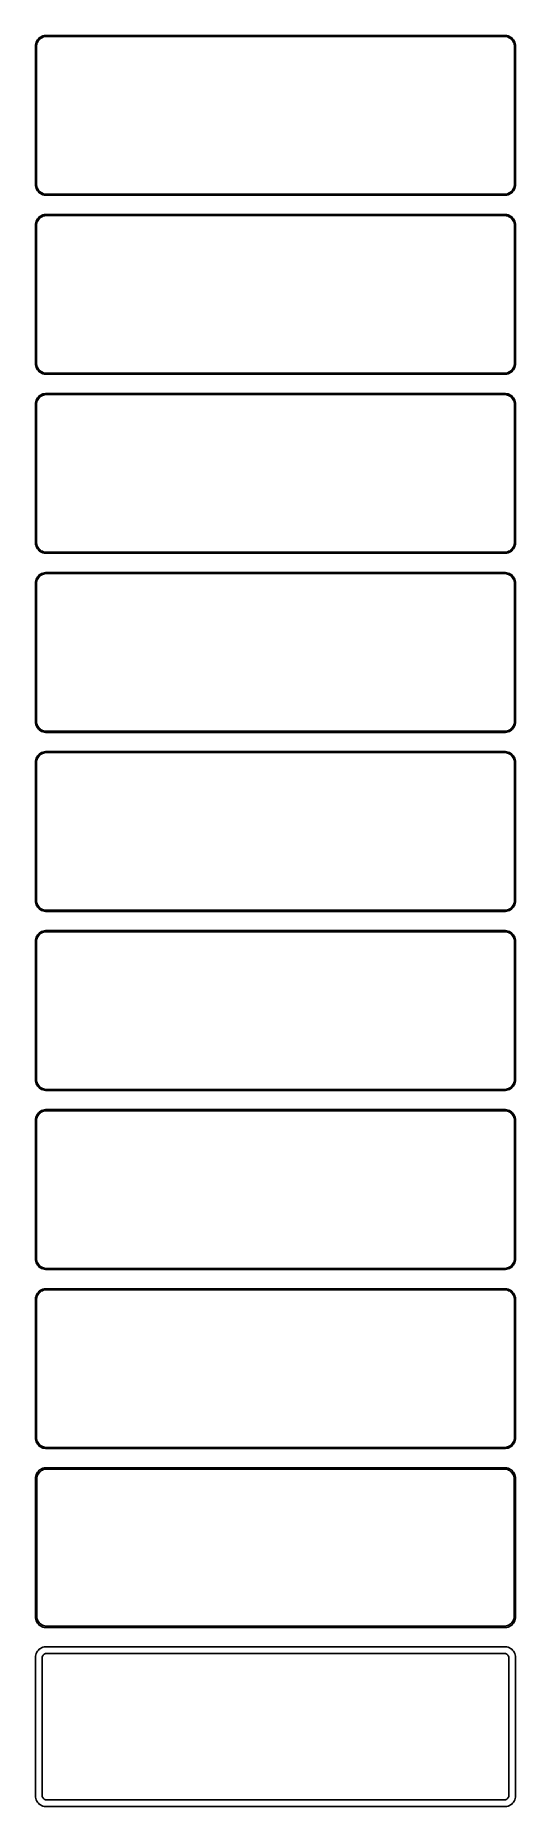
# Model space of a CAD drawing. Header units: metres. Extents: x -112 to 112, y 803 to 1633.
import ezdxf

# ---------------------------------------------------------------- set-up
doc = ezdxf.new("R2010")
doc.units = ezdxf.units.M

msp = doc.modelspace()

# ---------------------------------------------------------------- linework, layer by layer
for p, q in [((-112.461, 1629.13), (-112.5, 1628.5)), ((-112.343, 1629.74), (-112.461, 1629.13)), ((-112.149, 1630.34), (-112.343, 1629.74)), ((-111.882, 1630.91), (-112.149, 1630.34)), ((-112, 1628.25), (-111.963, 1628.85)), ((-111.963, 1628.85), (-111.851, 1629.43)), ((-111.545, 1631.44), (-111.882, 1630.91)), ((-111.851, 1629.43), (-111.666, 1630)), ((-111.666, 1630), (-111.412, 1630.54)), ((-111.145, 1631.92), (-111.545, 1631.44)), ((-111.412, 1630.54), (-111.093, 1631.04)), ((-110.687, 1632.35), (-111.145, 1631.92)), ((-111.093, 1631.04), (-110.713, 1631.5)), ((-110.713, 1631.5), (-110.278, 1631.91)), ((-110.179, 1632.72), (-110.687, 1632.35)), ((-110.278, 1631.91), (-109.795, 1632.26)), ((-109.629, 1633.02), (-110.179, 1632.72)), ((-109.795, 1632.26), (-109.272, 1632.55)), ((-109.045, 1633.26), (-109.629, 1633.02)), ((-109.272, 1632.55), (-108.718, 1632.77)), ((-108.437, 1633.41), (-109.045, 1633.26)), ((-108.718, 1632.77), (-108.14, 1632.92)), ((-107.814, 1633.49), (-108.437, 1633.41)), ((-108.14, 1632.92), (-107.548, 1632.99)), ((107.814, 1633.49), (-107.814, 1633.49)), ((-107.548, 1632.99), (107.548, 1632.99)), ((107.548, 1632.99), (108.14, 1632.92)), ((108.437, 1633.41), (107.814, 1633.49)), ((108.14, 1632.92), (108.718, 1632.77)), ((109.045, 1633.26), (108.437, 1633.41)), ((108.718, 1632.77), (109.272, 1632.55)), ((109.629, 1633.02), (109.045, 1633.26)), ((109.272, 1632.55), (109.795, 1632.26)), ((110.179, 1632.72), (109.629, 1633.02)), ((109.795, 1632.26), (110.278, 1631.91)), ((110.687, 1632.35), (110.179, 1632.72)), ((110.278, 1631.91), (110.713, 1631.5)), ((111.145, 1631.92), (110.687, 1632.35)), ((110.713, 1631.5), (111.093, 1631.04)), ((111.093, 1631.04), (111.412, 1630.54)), ((111.545, 1631.44), (111.145, 1631.92)), ((111.412, 1630.54), (111.666, 1630)), ((111.882, 1630.91), (111.545, 1631.44)), ((111.666, 1630), (111.851, 1629.43)), ((111.851, 1629.43), (111.963, 1628.85)), ((112.149, 1630.34), (111.882, 1630.91)), ((111.963, 1628.85), (112, 1628.25)), ((112.343, 1629.74), (112.149, 1630.34)), ((112.461, 1629.13), (112.343, 1629.74)), ((112.5, 1628.5), (112.461, 1629.13)), ((-112.5, 1628.5), (-112.5, 1563.5)), ((-112, 1563.75), (-112, 1628.25)), ((112, 1628.25), (112, 1563.75)), ((112.5, 1563.5), (112.5, 1628.5)), ((-112.5, 1563.5), (-112.461, 1562.87)), ((-112.461, 1562.87), (-112.343, 1562.26)), ((-112.343, 1562.26), (-112.149, 1561.66)), ((-111.963, 1563.15), (-112, 1563.75)), ((-111.851, 1562.57), (-111.963, 1563.15)), ((-111.666, 1562), (-111.851, 1562.57)), ((111.851, 1562.57), (111.666, 1562)), ((111.963, 1563.15), (111.851, 1562.57)), ((112, 1563.75), (111.963, 1563.15)), ((112.149, 1561.66), (112.343, 1562.26)), ((112.343, 1562.26), (112.461, 1562.87)), ((112.461, 1562.87), (112.5, 1563.5)), ((-112.149, 1561.66), (-111.882, 1561.09)), ((-111.882, 1561.09), (-111.545, 1560.56)), ((-111.412, 1561.46), (-111.666, 1562)), ((-111.545, 1560.56), (-111.145, 1560.08)), ((-111.093, 1560.96), (-111.412, 1561.46)), ((-111.145, 1560.08), (-110.687, 1559.65)), ((-110.713, 1560.5), (-111.093, 1560.96)), ((-110.278, 1560.09), (-110.713, 1560.5)), ((-110.687, 1559.65), (-110.179, 1559.28)), ((-109.795, 1559.74), (-110.278, 1560.09)), ((-110.179, 1559.28), (-109.629, 1558.98)), ((-109.272, 1559.45), (-109.795, 1559.74)), ((-109.629, 1558.98), (-109.045, 1558.74)), ((-108.718, 1559.23), (-109.272, 1559.45)), ((-109.045, 1558.74), (-108.437, 1558.59)), ((-108.14, 1559.08), (-108.718, 1559.23)), ((-108.437, 1558.59), (-107.814, 1558.51)), ((-107.548, 1559.01), (-108.14, 1559.08)), ((-107.814, 1558.51), (107.814, 1558.51)), ((107.548, 1559.01), (-107.548, 1559.01)), ((108.14, 1559.08), (107.548, 1559.01)), ((107.814, 1558.51), (108.437, 1558.59)), ((108.718, 1559.23), (108.14, 1559.08)), ((108.437, 1558.59), (109.045, 1558.74)), ((109.272, 1559.45), (108.718, 1559.23)), ((109.045, 1558.74), (109.629, 1558.98)), ((109.795, 1559.74), (109.272, 1559.45)), ((109.629, 1558.98), (110.179, 1559.28)), ((110.278, 1560.09), (109.795, 1559.74)), ((110.179, 1559.28), (110.687, 1559.65)), ((110.713, 1560.5), (110.278, 1560.09)), ((110.687, 1559.65), (111.145, 1560.08)), ((111.093, 1560.96), (110.713, 1560.5)), ((111.412, 1561.46), (111.093, 1560.96)), ((111.145, 1560.08), (111.545, 1560.56)), ((111.666, 1562), (111.412, 1561.46)), ((111.545, 1560.56), (111.882, 1561.09)), ((111.882, 1561.09), (112.149, 1561.66)), ((-112.343, 1545.74), (-112.461, 1545.13)), ((-112.149, 1546.34), (-112.343, 1545.74)), ((-111.882, 1546.91), (-112.149, 1546.34)), ((-111.545, 1547.44), (-111.882, 1546.91)), ((-111.851, 1545.43), (-111.666, 1546)), ((-111.666, 1546), (-111.412, 1546.54)), ((-111.145, 1547.92), (-111.545, 1547.44)), ((-111.412, 1546.54), (-111.093, 1547.04)), ((-110.687, 1548.35), (-111.145, 1547.92)), ((-111.093, 1547.04), (-110.713, 1547.5)), ((-110.713, 1547.5), (-110.278, 1547.91)), ((-110.179, 1548.72), (-110.687, 1548.35)), ((-110.278, 1547.91), (-109.795, 1548.26)), ((-109.629, 1549.02), (-110.179, 1548.72)), ((-109.795, 1548.26), (-109.272, 1548.55)), ((-109.045, 1549.26), (-109.629, 1549.02)), ((-109.272, 1548.55), (-108.718, 1548.77)), ((-108.437, 1549.41), (-109.045, 1549.26)), ((-108.718, 1548.77), (-108.14, 1548.92)), ((-107.814, 1549.49), (-108.437, 1549.41)), ((-108.14, 1548.92), (-107.548, 1548.99)), ((107.814, 1549.49), (-107.814, 1549.49)), ((-107.548, 1548.99), (107.548, 1548.99)), ((107.548, 1548.99), (108.14, 1548.92)), ((108.437, 1549.41), (107.814, 1549.49)), ((108.14, 1548.92), (108.718, 1548.77)), ((109.045, 1549.26), (108.437, 1549.41)), ((108.718, 1548.77), (109.272, 1548.55)), ((109.629, 1549.02), (109.045, 1549.26)), ((109.272, 1548.55), (109.795, 1548.26)), ((110.179, 1548.72), (109.629, 1549.02)), ((109.795, 1548.26), (110.278, 1547.91)), ((110.687, 1548.35), (110.179, 1548.72)), ((110.278, 1547.91), (110.713, 1547.5)), ((111.145, 1547.92), (110.687, 1548.35)), ((110.713, 1547.5), (111.093, 1547.04)), ((111.093, 1547.04), (111.412, 1546.54)), ((111.545, 1547.44), (111.145, 1547.92)), ((111.412, 1546.54), (111.666, 1546)), ((111.882, 1546.91), (111.545, 1547.44)), ((111.666, 1546), (111.851, 1545.43)), ((112.149, 1546.34), (111.882, 1546.91)), ((112.343, 1545.74), (112.149, 1546.34)), ((112.461, 1545.13), (112.343, 1545.74)), ((-112.461, 1545.13), (-112.5, 1544.5)), ((-112.5, 1544.5), (-112.5, 1479.5)), ((-112, 1544.25), (-111.963, 1544.85)), ((-112, 1479.75), (-112, 1544.25)), ((-111.963, 1544.85), (-111.851, 1545.43)), ((111.851, 1545.43), (111.963, 1544.85)), ((111.963, 1544.85), (112, 1544.25)), ((112, 1544.25), (112, 1479.75)), ((112.5, 1544.5), (112.461, 1545.13)), ((112.5, 1479.5), (112.5, 1544.5)), ((-112.5, 1479.5), (-112.461, 1478.87)), ((-111.963, 1479.15), (-112, 1479.75)), ((-111.851, 1478.57), (-111.963, 1479.15)), ((111.963, 1479.15), (111.851, 1478.57)), ((112, 1479.75), (111.963, 1479.15)), ((112.461, 1478.87), (112.5, 1479.5)), ((-112.461, 1478.87), (-112.343, 1478.26)), ((-112.343, 1478.26), (-112.149, 1477.66)), ((-112.149, 1477.66), (-111.882, 1477.09)), ((-111.882, 1477.09), (-111.545, 1476.56)), ((-111.666, 1478), (-111.851, 1478.57)), ((-111.412, 1477.46), (-111.666, 1478)), ((-111.545, 1476.56), (-111.145, 1476.08)), ((-111.093, 1476.96), (-111.412, 1477.46)), ((-111.145, 1476.08), (-110.687, 1475.65)), ((-110.713, 1476.5), (-111.093, 1476.96)), ((-110.278, 1476.09), (-110.713, 1476.5)), ((-110.687, 1475.65), (-110.179, 1475.28)), ((-109.795, 1475.74), (-110.278, 1476.09)), ((-110.179, 1475.28), (-109.629, 1474.98)), ((-109.272, 1475.45), (-109.795, 1475.74)), ((-109.629, 1474.98), (-109.045, 1474.74)), ((-108.718, 1475.23), (-109.272, 1475.45)), ((-109.045, 1474.74), (-108.437, 1474.59)), ((-108.14, 1475.08), (-108.718, 1475.23)), ((-108.437, 1474.59), (-107.814, 1474.51)), ((-107.548, 1475.01), (-108.14, 1475.08)), ((-107.814, 1474.51), (107.814, 1474.51)), ((107.548, 1475.01), (-107.548, 1475.01)), ((108.14, 1475.08), (107.548, 1475.01)), ((107.814, 1474.51), (108.437, 1474.59)), ((108.718, 1475.23), (108.14, 1475.08)), ((108.437, 1474.59), (109.045, 1474.74)), ((109.272, 1475.45), (108.718, 1475.23)), ((109.045, 1474.74), (109.629, 1474.98)), ((109.795, 1475.74), (109.272, 1475.45)), ((109.629, 1474.98), (110.179, 1475.28)), ((110.278, 1476.09), (109.795, 1475.74)), ((110.179, 1475.28), (110.687, 1475.65)), ((110.713, 1476.5), (110.278, 1476.09)), ((110.687, 1475.65), (111.145, 1476.08)), ((111.093, 1476.96), (110.713, 1476.5)), ((111.412, 1477.46), (111.093, 1476.96)), ((111.145, 1476.08), (111.545, 1476.56)), ((111.666, 1478), (111.412, 1477.46)), ((111.545, 1476.56), (111.882, 1477.09)), ((111.851, 1478.57), (111.666, 1478)), ((111.882, 1477.09), (112.149, 1477.66)), ((112.149, 1477.66), (112.343, 1478.26)), ((112.343, 1478.26), (112.461, 1478.87)), ((-111.882, 1462.91), (-112.149, 1462.34)), ((-111.545, 1463.44), (-111.882, 1462.91)), ((-111.666, 1462), (-111.412, 1462.54)), ((-111.145, 1463.92), (-111.545, 1463.44)), ((-111.412, 1462.54), (-111.093, 1463.04)), ((-110.687, 1464.35), (-111.145, 1463.92)), ((-111.093, 1463.04), (-110.713, 1463.5)), ((-110.713, 1463.5), (-110.278, 1463.91)), ((-110.179, 1464.72), (-110.687, 1464.35)), ((-110.278, 1463.91), (-109.795, 1464.26)), ((-109.629, 1465.02), (-110.179, 1464.72)), ((-109.795, 1464.26), (-109.272, 1464.55)), ((-109.045, 1465.26), (-109.629, 1465.02)), ((-109.272, 1464.55), (-108.718, 1464.77)), ((-108.437, 1465.41), (-109.045, 1465.26)), ((-108.718, 1464.77), (-108.14, 1464.92)), ((-107.814, 1465.49), (-108.437, 1465.41)), ((-108.14, 1464.92), (-107.548, 1464.99)), ((107.814, 1465.49), (-107.814, 1465.49)), ((-107.548, 1464.99), (107.548, 1464.99)), ((107.548, 1464.99), (108.14, 1464.92)), ((108.437, 1465.41), (107.814, 1465.49)), ((108.14, 1464.92), (108.718, 1464.77)), ((109.045, 1465.26), (108.437, 1465.41)), ((108.718, 1464.77), (109.272, 1464.55)), ((109.629, 1465.02), (109.045, 1465.26)), ((109.272, 1464.55), (109.795, 1464.26)), ((110.179, 1464.72), (109.629, 1465.02)), ((109.795, 1464.26), (110.278, 1463.91)), ((110.687, 1464.35), (110.179, 1464.72)), ((110.278, 1463.91), (110.713, 1463.5)), ((111.145, 1463.92), (110.687, 1464.35)), ((110.713, 1463.5), (111.093, 1463.04)), ((111.093, 1463.04), (111.412, 1462.54)), ((111.545, 1463.44), (111.145, 1463.92)), ((111.412, 1462.54), (111.666, 1462)), ((111.882, 1462.91), (111.545, 1463.44)), ((112.149, 1462.34), (111.882, 1462.91)), ((-112.461, 1461.13), (-112.5, 1460.5)), ((-112.5, 1460.5), (-112.5, 1395.5)), ((-112.343, 1461.74), (-112.461, 1461.13)), ((-112.149, 1462.34), (-112.343, 1461.74)), ((-112, 1460.25), (-111.963, 1460.85)), ((-112, 1395.75), (-112, 1460.25)), ((-111.963, 1460.85), (-111.851, 1461.43)), ((-111.851, 1461.43), (-111.666, 1462)), ((111.666, 1462), (111.851, 1461.43)), ((111.851, 1461.43), (111.963, 1460.85)), ((111.963, 1460.85), (112, 1460.25)), ((112, 1460.25), (112, 1395.75)), ((112.343, 1461.74), (112.149, 1462.34)), ((112.461, 1461.13), (112.343, 1461.74)), ((112.5, 1460.5), (112.461, 1461.13)), ((112.5, 1395.5), (112.5, 1460.5)), ((-112.5, 1395.5), (-112.461, 1394.87)), ((-112.461, 1394.87), (-112.343, 1394.26)), ((-112.343, 1394.26), (-112.149, 1393.66)), ((-112.149, 1393.66), (-111.882, 1393.09)), ((-111.963, 1395.15), (-112, 1395.75)), ((-111.851, 1394.57), (-111.963, 1395.15)), ((-111.882, 1393.09), (-111.545, 1392.56)), ((-111.666, 1394), (-111.851, 1394.57)), ((-111.412, 1393.46), (-111.666, 1394)), ((-111.545, 1392.56), (-111.145, 1392.08)), ((-111.093, 1392.96), (-111.412, 1393.46)), ((-111.145, 1392.08), (-110.687, 1391.65)), ((-110.713, 1392.5), (-111.093, 1392.96)), ((-110.278, 1392.09), (-110.713, 1392.5)), ((-110.687, 1391.65), (-110.179, 1391.28)), ((-109.795, 1391.74), (-110.278, 1392.09)), ((-110.179, 1391.28), (-109.629, 1390.98)), ((-109.272, 1391.45), (-109.795, 1391.74)), ((-109.629, 1390.98), (-109.045, 1390.74)), ((-108.718, 1391.23), (-109.272, 1391.45)), ((-109.045, 1390.74), (-108.437, 1390.59)), ((-108.14, 1391.08), (-108.718, 1391.23)), ((-108.437, 1390.59), (-107.814, 1390.51)), ((-107.548, 1391.01), (-108.14, 1391.08)), ((-107.814, 1390.51), (107.814, 1390.51)), ((107.548, 1391.01), (-107.548, 1391.01)), ((108.14, 1391.08), (107.548, 1391.01)), ((107.814, 1390.51), (108.437, 1390.59)), ((108.718, 1391.23), (108.14, 1391.08)), ((108.437, 1390.59), (109.045, 1390.74)), ((109.272, 1391.45), (108.718, 1391.23)), ((109.045, 1390.74), (109.629, 1390.98)), ((109.795, 1391.74), (109.272, 1391.45)), ((109.629, 1390.98), (110.179, 1391.28)), ((110.278, 1392.09), (109.795, 1391.74)), ((110.179, 1391.28), (110.687, 1391.65)), ((110.713, 1392.5), (110.278, 1392.09)), ((110.687, 1391.65), (111.145, 1392.08)), ((111.093, 1392.96), (110.713, 1392.5)), ((111.412, 1393.46), (111.093, 1392.96)), ((111.145, 1392.08), (111.545, 1392.56)), ((111.666, 1394), (111.412, 1393.46)), ((111.545, 1392.56), (111.882, 1393.09)), ((111.851, 1394.57), (111.666, 1394)), ((111.963, 1395.15), (111.851, 1394.57)), ((111.882, 1393.09), (112.149, 1393.66)), ((112, 1395.75), (111.963, 1395.15)), ((112.149, 1393.66), (112.343, 1394.26)), ((112.343, 1394.26), (112.461, 1394.87)), ((112.461, 1394.87), (112.5, 1395.5)), ((-111.545, 1379.44), (-111.882, 1378.91)), ((-111.145, 1379.92), (-111.545, 1379.44)), ((-110.687, 1380.35), (-111.145, 1379.92)), ((-111.093, 1379.04), (-110.713, 1379.5)), ((-110.713, 1379.5), (-110.278, 1379.91)), ((-110.179, 1380.72), (-110.687, 1380.35)), ((-110.278, 1379.91), (-109.795, 1380.26)), ((-109.629, 1381.02), (-110.179, 1380.72)), ((-109.795, 1380.26), (-109.272, 1380.55)), ((-109.045, 1381.26), (-109.629, 1381.02)), ((-109.272, 1380.55), (-108.718, 1380.77)), ((-108.437, 1381.41), (-109.045, 1381.26)), ((-108.718, 1380.77), (-108.14, 1380.92)), ((-107.814, 1381.49), (-108.437, 1381.41)), ((-108.14, 1380.92), (-107.548, 1380.99)), ((107.814, 1381.49), (-107.814, 1381.49)), ((-107.548, 1380.99), (107.548, 1380.99)), ((107.548, 1380.99), (108.14, 1380.92)), ((108.437, 1381.41), (107.814, 1381.49)), ((108.14, 1380.92), (108.718, 1380.77)), ((109.045, 1381.26), (108.437, 1381.41)), ((108.718, 1380.77), (109.272, 1380.55)), ((109.629, 1381.02), (109.045, 1381.26)), ((109.272, 1380.55), (109.795, 1380.26)), ((110.179, 1380.72), (109.629, 1381.02)), ((109.795, 1380.26), (110.278, 1379.91)), ((110.687, 1380.35), (110.179, 1380.72)), ((110.278, 1379.91), (110.713, 1379.5)), ((111.145, 1379.92), (110.687, 1380.35)), ((110.713, 1379.5), (111.093, 1379.04)), ((111.545, 1379.44), (111.145, 1379.92)), ((111.882, 1378.91), (111.545, 1379.44)), ((-112.461, 1377.13), (-112.5, 1376.5)), ((-112.5, 1376.5), (-112.5, 1311.5)), ((-112.343, 1377.74), (-112.461, 1377.13)), ((-112.149, 1378.34), (-112.343, 1377.74)), ((-111.882, 1378.91), (-112.149, 1378.34)), ((-112, 1376.25), (-111.963, 1376.85)), ((-112, 1311.75), (-112, 1376.25)), ((-111.963, 1376.85), (-111.851, 1377.43)), ((-111.851, 1377.43), (-111.666, 1378)), ((-111.666, 1378), (-111.412, 1378.54)), ((-111.412, 1378.54), (-111.093, 1379.04)), ((111.093, 1379.04), (111.412, 1378.54)), ((111.412, 1378.54), (111.666, 1378)), ((111.666, 1378), (111.851, 1377.43)), ((111.851, 1377.43), (111.963, 1376.85)), ((112.149, 1378.34), (111.882, 1378.91)), ((111.963, 1376.85), (112, 1376.25)), ((112, 1376.25), (112, 1311.75)), ((112.343, 1377.74), (112.149, 1378.34)), ((112.461, 1377.13), (112.343, 1377.74)), ((112.5, 1376.5), (112.461, 1377.13)), ((112.5, 1311.5), (112.5, 1376.5)), ((-112.5, 1311.5), (-112.461, 1310.87)), ((-112.461, 1310.87), (-112.343, 1310.26)), ((-112.343, 1310.26), (-112.149, 1309.66)), ((-112.149, 1309.66), (-111.882, 1309.09)), ((-111.963, 1311.15), (-112, 1311.75)), ((-111.851, 1310.57), (-111.963, 1311.15)), ((-111.882, 1309.09), (-111.545, 1308.56)), ((-111.666, 1310), (-111.851, 1310.57)), ((-111.412, 1309.46), (-111.666, 1310)), ((-111.545, 1308.56), (-111.145, 1308.08)), ((-111.093, 1308.96), (-111.412, 1309.46)), ((-111.145, 1308.08), (-110.687, 1307.65)), ((-110.713, 1308.5), (-111.093, 1308.96)), ((-110.278, 1308.09), (-110.713, 1308.5)), ((-110.687, 1307.65), (-110.179, 1307.28)), ((-109.795, 1307.74), (-110.278, 1308.09)), ((-110.179, 1307.28), (-109.629, 1306.98)), ((-109.272, 1307.45), (-109.795, 1307.74)), ((-109.629, 1306.98), (-109.045, 1306.74)), ((-108.718, 1307.23), (-109.272, 1307.45)), ((-109.045, 1306.74), (-108.437, 1306.59)), ((-108.14, 1307.08), (-108.718, 1307.23)), ((-108.437, 1306.59), (-107.814, 1306.51)), ((-107.548, 1307.01), (-108.14, 1307.08)), ((-107.814, 1306.51), (107.814, 1306.51)), ((107.548, 1307.01), (-107.548, 1307.01)), ((108.14, 1307.08), (107.548, 1307.01)), ((107.814, 1306.51), (108.437, 1306.59)), ((108.718, 1307.23), (108.14, 1307.08)), ((108.437, 1306.59), (109.045, 1306.74)), ((109.272, 1307.45), (108.718, 1307.23)), ((109.045, 1306.74), (109.629, 1306.98)), ((109.795, 1307.74), (109.272, 1307.45)), ((109.629, 1306.98), (110.179, 1307.28)), ((110.278, 1308.09), (109.795, 1307.74)), ((110.179, 1307.28), (110.687, 1307.65)), ((110.713, 1308.5), (110.278, 1308.09)), ((110.687, 1307.65), (111.145, 1308.08)), ((111.093, 1308.96), (110.713, 1308.5)), ((111.412, 1309.46), (111.093, 1308.96)), ((111.145, 1308.08), (111.545, 1308.56)), ((111.666, 1310), (111.412, 1309.46)), ((111.545, 1308.56), (111.882, 1309.09)), ((111.851, 1310.57), (111.666, 1310)), ((111.963, 1311.15), (111.851, 1310.57)), ((111.882, 1309.09), (112.149, 1309.66)), ((112, 1311.75), (111.963, 1311.15)), ((112.149, 1309.66), (112.343, 1310.26)), ((112.343, 1310.26), (112.461, 1310.87)), ((112.461, 1310.87), (112.5, 1311.5)), ((-110.687, 1296.35), (-111.145, 1295.92)), ((-110.179, 1296.72), (-110.687, 1296.35)), ((-109.629, 1297.02), (-110.179, 1296.72)), ((-109.795, 1296.26), (-109.272, 1296.55)), ((-109.045, 1297.26), (-109.629, 1297.02)), ((-109.272, 1296.55), (-108.718, 1296.77)), ((-108.437, 1297.41), (-109.045, 1297.26)), ((-108.718, 1296.77), (-108.14, 1296.92)), ((-107.814, 1297.49), (-108.437, 1297.41)), ((-108.14, 1296.92), (-107.548, 1296.99)), ((107.814, 1297.49), (-107.814, 1297.49)), ((-107.548, 1296.99), (107.548, 1296.99)), ((107.548, 1296.99), (108.14, 1296.92)), ((108.437, 1297.41), (107.814, 1297.49)), ((108.14, 1296.92), (108.718, 1296.77)), ((109.045, 1297.26), (108.437, 1297.41)), ((108.718, 1296.77), (109.272, 1296.55)), ((109.629, 1297.02), (109.045, 1297.26)), ((109.272, 1296.55), (109.795, 1296.26)), ((110.179, 1296.72), (109.629, 1297.02)), ((110.687, 1296.35), (110.179, 1296.72)), ((111.145, 1295.92), (110.687, 1296.35)), ((-112.461, 1293.13), (-112.5, 1292.5)), ((-112.5, 1292.5), (-112.5, 1227.5)), ((-112.343, 1293.74), (-112.461, 1293.13)), ((-112.149, 1294.34), (-112.343, 1293.74)), ((-111.882, 1294.91), (-112.149, 1294.34)), ((-112, 1292.25), (-111.963, 1292.85)), ((-112, 1227.75), (-112, 1292.25)), ((-111.963, 1292.85), (-111.851, 1293.43)), ((-111.545, 1295.44), (-111.882, 1294.91)), ((-111.851, 1293.43), (-111.666, 1294)), ((-111.666, 1294), (-111.412, 1294.54)), ((-111.145, 1295.92), (-111.545, 1295.44)), ((-111.412, 1294.54), (-111.093, 1295.04)), ((-111.093, 1295.04), (-110.713, 1295.5)), ((-110.713, 1295.5), (-110.278, 1295.91)), ((-110.278, 1295.91), (-109.795, 1296.26)), ((109.795, 1296.26), (110.278, 1295.91)), ((110.278, 1295.91), (110.713, 1295.5)), ((110.713, 1295.5), (111.093, 1295.04)), ((111.093, 1295.04), (111.412, 1294.54)), ((111.545, 1295.44), (111.145, 1295.92)), ((111.412, 1294.54), (111.666, 1294)), ((111.882, 1294.91), (111.545, 1295.44)), ((111.666, 1294), (111.851, 1293.43)), ((111.851, 1293.43), (111.963, 1292.85)), ((112.149, 1294.34), (111.882, 1294.91)), ((111.963, 1292.85), (112, 1292.25)), ((112, 1292.25), (112, 1227.75)), ((112.343, 1293.74), (112.149, 1294.34)), ((112.461, 1293.13), (112.343, 1293.74)), ((112.5, 1292.5), (112.461, 1293.13)), ((112.5, 1227.5), (112.5, 1292.5)), ((-112.5, 1227.5), (-112.461, 1226.87)), ((-112.461, 1226.87), (-112.343, 1226.26)), ((-112.343, 1226.26), (-112.149, 1225.66)), ((-112.149, 1225.66), (-111.882, 1225.09)), ((-111.963, 1227.15), (-112, 1227.75)), ((-111.851, 1226.57), (-111.963, 1227.15)), ((-111.882, 1225.09), (-111.545, 1224.56)), ((-111.666, 1226), (-111.851, 1226.57)), ((-111.412, 1225.46), (-111.666, 1226)), ((-111.545, 1224.56), (-111.145, 1224.08)), ((-111.093, 1224.96), (-111.412, 1225.46)), ((-111.145, 1224.08), (-110.687, 1223.65)), ((-110.713, 1224.5), (-111.093, 1224.96)), ((-110.278, 1224.09), (-110.713, 1224.5)), ((-110.687, 1223.65), (-110.179, 1223.28)), ((-109.795, 1223.74), (-110.278, 1224.09)), ((-110.179, 1223.28), (-109.629, 1222.98)), ((-109.272, 1223.45), (-109.795, 1223.74)), ((-109.629, 1222.98), (-109.045, 1222.74)), ((-108.718, 1223.23), (-109.272, 1223.45)), ((-109.045, 1222.74), (-108.437, 1222.59)), ((-108.14, 1223.08), (-108.718, 1223.23)), ((-108.437, 1222.59), (-107.814, 1222.51)), ((-107.548, 1223.01), (-108.14, 1223.08)), ((-107.814, 1222.51), (107.814, 1222.51)), ((107.548, 1223.01), (-107.548, 1223.01)), ((108.14, 1223.08), (107.548, 1223.01)), ((107.814, 1222.51), (108.437, 1222.59)), ((108.718, 1223.23), (108.14, 1223.08)), ((108.437, 1222.59), (109.045, 1222.74)), ((109.272, 1223.45), (108.718, 1223.23)), ((109.045, 1222.74), (109.629, 1222.98)), ((109.795, 1223.74), (109.272, 1223.45)), ((109.629, 1222.98), (110.179, 1223.28)), ((110.278, 1224.09), (109.795, 1223.74)), ((110.179, 1223.28), (110.687, 1223.65)), ((110.713, 1224.5), (110.278, 1224.09)), ((110.687, 1223.65), (111.145, 1224.08)), ((111.093, 1224.96), (110.713, 1224.5)), ((111.412, 1225.46), (111.093, 1224.96)), ((111.145, 1224.08), (111.545, 1224.56)), ((111.666, 1226), (111.412, 1225.46)), ((111.545, 1224.56), (111.882, 1225.09)), ((111.851, 1226.57), (111.666, 1226)), ((111.963, 1227.15), (111.851, 1226.57)), ((111.882, 1225.09), (112.149, 1225.66)), ((112, 1227.75), (111.963, 1227.15)), ((112.149, 1225.66), (112.343, 1226.26)), ((112.343, 1226.26), (112.461, 1226.87)), ((112.461, 1226.87), (112.5, 1227.5)), ((-109.045, 1213.26), (-109.629, 1213.02)), ((-108.437, 1213.41), (-109.045, 1213.26)), ((-107.814, 1213.49), (-108.437, 1213.41)), ((107.814, 1213.49), (-107.814, 1213.49)), ((108.437, 1213.41), (107.814, 1213.49)), ((109.045, 1213.26), (108.437, 1213.41)), ((109.629, 1213.02), (109.045, 1213.26)), ((-112.461, 1209.13), (-112.5, 1208.5)), ((-112.5, 1208.5), (-112.5, 1143.5)), ((-112.343, 1209.74), (-112.461, 1209.13)), ((-112.149, 1210.34), (-112.343, 1209.74)), ((-111.882, 1210.91), (-112.149, 1210.34)), ((-112, 1208.25), (-111.963, 1208.85)), ((-112, 1143.75), (-112, 1208.25)), ((-111.963, 1208.85), (-111.851, 1209.43)), ((-111.545, 1211.44), (-111.882, 1210.91)), ((-111.851, 1209.43), (-111.666, 1210)), ((-111.666, 1210), (-111.412, 1210.54)), ((-111.145, 1211.92), (-111.545, 1211.44)), ((-111.412, 1210.54), (-111.093, 1211.04)), ((-110.687, 1212.35), (-111.145, 1211.92)), ((-111.093, 1211.04), (-110.713, 1211.5)), ((-110.713, 1211.5), (-110.278, 1211.91)), ((-110.179, 1212.72), (-110.687, 1212.35)), ((-110.278, 1211.91), (-109.795, 1212.26)), ((-109.629, 1213.02), (-110.179, 1212.72)), ((-109.795, 1212.26), (-109.272, 1212.55)), ((-109.272, 1212.55), (-108.718, 1212.77)), ((-108.718, 1212.77), (-108.14, 1212.92)), ((-108.14, 1212.92), (-107.548, 1212.99)), ((-107.548, 1212.99), (107.548, 1212.99)), ((107.548, 1212.99), (108.14, 1212.92)), ((108.14, 1212.92), (108.718, 1212.77)), ((108.718, 1212.77), (109.272, 1212.55)), ((109.272, 1212.55), (109.795, 1212.26)), ((110.179, 1212.72), (109.629, 1213.02)), ((109.795, 1212.26), (110.278, 1211.91)), ((110.687, 1212.35), (110.179, 1212.72)), ((110.278, 1211.91), (110.713, 1211.5)), ((111.145, 1211.92), (110.687, 1212.35)), ((110.713, 1211.5), (111.093, 1211.04)), ((111.093, 1211.04), (111.412, 1210.54)), ((111.545, 1211.44), (111.145, 1211.92)), ((111.412, 1210.54), (111.666, 1210)), ((111.882, 1210.91), (111.545, 1211.44)), ((111.666, 1210), (111.851, 1209.43)), ((111.851, 1209.43), (111.963, 1208.85)), ((112.149, 1210.34), (111.882, 1210.91)), ((111.963, 1208.85), (112, 1208.25)), ((112, 1208.25), (112, 1143.75)), ((112.343, 1209.74), (112.149, 1210.34)), ((112.461, 1209.13), (112.343, 1209.74)), ((112.5, 1208.5), (112.461, 1209.13)), ((112.5, 1143.5), (112.5, 1208.5)), ((-112.5, 1143.5), (-112.461, 1142.87)), ((-112.461, 1142.87), (-112.343, 1142.26)), ((-112.343, 1142.26), (-112.149, 1141.66)), ((-112.149, 1141.66), (-111.882, 1141.09)), ((-111.963, 1143.15), (-112, 1143.75)), ((-111.851, 1142.57), (-111.963, 1143.15)), ((-111.882, 1141.09), (-111.545, 1140.56)), ((-111.666, 1142), (-111.851, 1142.57)), ((-111.412, 1141.46), (-111.666, 1142)), ((-111.545, 1140.56), (-111.145, 1140.08)), ((-111.093, 1140.96), (-111.412, 1141.46)), ((-111.145, 1140.08), (-110.687, 1139.65)), ((-110.713, 1140.5), (-111.093, 1140.96)), ((-110.278, 1140.09), (-110.713, 1140.5)), ((-110.687, 1139.65), (-110.179, 1139.28)), ((-109.795, 1139.74), (-110.278, 1140.09)), ((-110.179, 1139.28), (-109.629, 1138.98)), ((-109.272, 1139.45), (-109.795, 1139.74)), ((-109.629, 1138.98), (-109.045, 1138.74)), ((-108.718, 1139.23), (-109.272, 1139.45)), ((-109.045, 1138.74), (-108.437, 1138.59)), ((-108.14, 1139.08), (-108.718, 1139.23)), ((-108.437, 1138.59), (-107.814, 1138.51)), ((-107.548, 1139.01), (-108.14, 1139.08)), ((-107.814, 1138.51), (107.814, 1138.51)), ((107.548, 1139.01), (-107.548, 1139.01)), ((108.14, 1139.08), (107.548, 1139.01)), ((107.814, 1138.51), (108.437, 1138.59)), ((108.718, 1139.23), (108.14, 1139.08)), ((108.437, 1138.59), (109.045, 1138.74)), ((109.272, 1139.45), (108.718, 1139.23)), ((109.045, 1138.74), (109.629, 1138.98)), ((109.795, 1139.74), (109.272, 1139.45)), ((109.629, 1138.98), (110.179, 1139.28)), ((110.278, 1140.09), (109.795, 1139.74)), ((110.179, 1139.28), (110.687, 1139.65)), ((110.713, 1140.5), (110.278, 1140.09)), ((110.687, 1139.65), (111.145, 1140.08)), ((111.093, 1140.96), (110.713, 1140.5)), ((111.412, 1141.46), (111.093, 1140.96)), ((111.145, 1140.08), (111.545, 1140.56)), ((111.666, 1142), (111.412, 1141.46)), ((111.545, 1140.56), (111.882, 1141.09)), ((111.851, 1142.57), (111.666, 1142)), ((111.963, 1143.15), (111.851, 1142.57)), ((111.882, 1141.09), (112.149, 1141.66)), ((112, 1143.75), (111.963, 1143.15)), ((112.149, 1141.66), (112.343, 1142.26)), ((112.343, 1142.26), (112.461, 1142.87)), ((112.461, 1142.87), (112.5, 1143.5)), ((-112.461, 1125.13), (-112.5, 1124.5)), ((-112.5, 1124.5), (-112.5, 1059.5)), ((-112.343, 1125.74), (-112.461, 1125.13)), ((-112.149, 1126.34), (-112.343, 1125.74)), ((-111.882, 1126.91), (-112.149, 1126.34)), ((-112, 1124.25), (-111.963, 1124.85)), ((-112, 1059.75), (-112, 1124.25)), ((-111.963, 1124.85), (-111.851, 1125.43)), ((-111.545, 1127.44), (-111.882, 1126.91)), ((-111.851, 1125.43), (-111.666, 1126)), ((-111.666, 1126), (-111.412, 1126.54)), ((-111.145, 1127.92), (-111.545, 1127.44)), ((-111.412, 1126.54), (-111.093, 1127.04)), ((-110.687, 1128.35), (-111.145, 1127.92)), ((-111.093, 1127.04), (-110.713, 1127.5)), ((-110.713, 1127.5), (-110.278, 1127.91)), ((-110.179, 1128.72), (-110.687, 1128.35)), ((-110.278, 1127.91), (-109.795, 1128.26)), ((-109.629, 1129.02), (-110.179, 1128.72)), ((-109.795, 1128.26), (-109.272, 1128.55)), ((-109.045, 1129.26), (-109.629, 1129.02)), ((-109.272, 1128.55), (-108.718, 1128.77)), ((-108.437, 1129.41), (-109.045, 1129.26)), ((-108.718, 1128.77), (-108.14, 1128.92)), ((-107.814, 1129.49), (-108.437, 1129.41)), ((-108.14, 1128.92), (-107.548, 1128.99)), ((107.814, 1129.49), (-107.814, 1129.49)), ((-107.548, 1128.99), (107.548, 1128.99)), ((107.548, 1128.99), (108.14, 1128.92)), ((108.437, 1129.41), (107.814, 1129.49)), ((108.14, 1128.92), (108.718, 1128.77)), ((109.045, 1129.26), (108.437, 1129.41)), ((108.718, 1128.77), (109.272, 1128.55)), ((109.629, 1129.02), (109.045, 1129.26)), ((109.272, 1128.55), (109.795, 1128.26)), ((110.179, 1128.72), (109.629, 1129.02)), ((109.795, 1128.26), (110.278, 1127.91)), ((110.687, 1128.35), (110.179, 1128.72)), ((110.278, 1127.91), (110.713, 1127.5)), ((111.145, 1127.92), (110.687, 1128.35)), ((110.713, 1127.5), (111.093, 1127.04)), ((111.093, 1127.04), (111.412, 1126.54)), ((111.545, 1127.44), (111.145, 1127.92)), ((111.412, 1126.54), (111.666, 1126)), ((111.882, 1126.91), (111.545, 1127.44)), ((111.666, 1126), (111.851, 1125.43)), ((111.851, 1125.43), (111.963, 1124.85)), ((112.149, 1126.34), (111.882, 1126.91)), ((111.963, 1124.85), (112, 1124.25)), ((112, 1124.25), (112, 1059.75)), ((112.343, 1125.74), (112.149, 1126.34)), ((112.461, 1125.13), (112.343, 1125.74)), ((112.5, 1124.5), (112.461, 1125.13)), ((112.5, 1059.5), (112.5, 1124.5)), ((-112.5, 1059.5), (-112.461, 1058.87)), ((-112.461, 1058.87), (-112.343, 1058.26)), ((-112.343, 1058.26), (-112.149, 1057.66)), ((-112.149, 1057.66), (-111.882, 1057.09)), ((-111.963, 1059.15), (-112, 1059.75)), ((-111.851, 1058.57), (-111.963, 1059.15)), ((-111.882, 1057.09), (-111.545, 1056.56)), ((-111.666, 1058), (-111.851, 1058.57)), ((-111.412, 1057.46), (-111.666, 1058)), ((-111.545, 1056.56), (-111.145, 1056.08)), ((-111.093, 1056.96), (-111.412, 1057.46)), ((-111.145, 1056.08), (-110.687, 1055.65)), ((-110.713, 1056.5), (-111.093, 1056.96)), ((-110.278, 1056.09), (-110.713, 1056.5)), ((-110.687, 1055.65), (-110.179, 1055.28)), ((-109.795, 1055.74), (-110.278, 1056.09)), ((-109.272, 1055.45), (-109.795, 1055.74)), ((-108.718, 1055.23), (-109.272, 1055.45)), ((109.272, 1055.45), (108.718, 1055.23)), ((109.795, 1055.74), (109.272, 1055.45)), ((110.278, 1056.09), (109.795, 1055.74)), ((110.179, 1055.28), (110.687, 1055.65)), ((110.713, 1056.5), (110.278, 1056.09)), ((110.687, 1055.65), (111.145, 1056.08)), ((111.093, 1056.96), (110.713, 1056.5)), ((111.412, 1057.46), (111.093, 1056.96)), ((111.145, 1056.08), (111.545, 1056.56)), ((111.666, 1058), (111.412, 1057.46)), ((111.545, 1056.56), (111.882, 1057.09)), ((111.851, 1058.57), (111.666, 1058)), ((111.963, 1059.15), (111.851, 1058.57)), ((111.882, 1057.09), (112.149, 1057.66)), ((112, 1059.75), (111.963, 1059.15)), ((112.149, 1057.66), (112.343, 1058.26)), ((112.343, 1058.26), (112.461, 1058.87)), ((112.461, 1058.87), (112.5, 1059.5)), ((-110.179, 1055.28), (-109.629, 1054.98)), ((-109.629, 1054.98), (-109.045, 1054.74)), ((-109.045, 1054.74), (-108.437, 1054.59)), ((-108.14, 1055.08), (-108.718, 1055.23)), ((-108.437, 1054.59), (-107.814, 1054.51)), ((-107.548, 1055.01), (-108.14, 1055.08)), ((-107.814, 1054.51), (107.814, 1054.51)), ((107.548, 1055.01), (-107.548, 1055.01)), ((108.14, 1055.08), (107.548, 1055.01)), ((107.814, 1054.51), (108.437, 1054.59)), ((108.718, 1055.23), (108.14, 1055.08)), ((108.437, 1054.59), (109.045, 1054.74)), ((109.045, 1054.74), (109.629, 1054.98)), ((109.629, 1054.98), (110.179, 1055.28)), ((-112.461, 1041.13), (-112.5, 1040.5)), ((-112.5, 1040.5), (-112.5, 975.5)), ((-112.343, 1041.74), (-112.461, 1041.13)), ((-112.149, 1042.34), (-112.343, 1041.74)), ((-111.882, 1042.91), (-112.149, 1042.34)), ((-112, 1040.25), (-111.963, 1040.85)), ((-112, 975.75), (-112, 1040.25)), ((-111.963, 1040.85), (-111.851, 1041.43)), ((-111.545, 1043.44), (-111.882, 1042.91)), ((-111.851, 1041.43), (-111.666, 1042)), ((-111.666, 1042), (-111.412, 1042.54)), ((-111.145, 1043.92), (-111.545, 1043.44)), ((-111.412, 1042.54), (-111.093, 1043.04)), ((-110.687, 1044.35), (-111.145, 1043.92)), ((-111.093, 1043.04), (-110.713, 1043.5)), ((-110.713, 1043.5), (-110.278, 1043.91)), ((-110.179, 1044.72), (-110.687, 1044.35)), ((-110.278, 1043.91), (-109.795, 1044.26)), ((-109.629, 1045.02), (-110.179, 1044.72)), ((-109.795, 1044.26), (-109.272, 1044.55)), ((-109.045, 1045.26), (-109.629, 1045.02)), ((-109.272, 1044.55), (-108.718, 1044.77)), ((-108.437, 1045.41), (-109.045, 1045.26)), ((-108.718, 1044.77), (-108.14, 1044.92)), ((-107.814, 1045.49), (-108.437, 1045.41)), ((-108.14, 1044.92), (-107.548, 1044.99)), ((107.814, 1045.49), (-107.814, 1045.49)), ((-107.548, 1044.99), (107.548, 1044.99)), ((107.548, 1044.99), (108.14, 1044.92)), ((108.437, 1045.41), (107.814, 1045.49)), ((108.14, 1044.92), (108.718, 1044.77)), ((109.045, 1045.26), (108.437, 1045.41)), ((108.718, 1044.77), (109.272, 1044.55)), ((109.629, 1045.02), (109.045, 1045.26)), ((109.272, 1044.55), (109.795, 1044.26)), ((110.179, 1044.72), (109.629, 1045.02)), ((109.795, 1044.26), (110.278, 1043.91)), ((110.687, 1044.35), (110.179, 1044.72)), ((110.278, 1043.91), (110.713, 1043.5)), ((111.145, 1043.92), (110.687, 1044.35)), ((110.713, 1043.5), (111.093, 1043.04)), ((111.093, 1043.04), (111.412, 1042.54)), ((111.545, 1043.44), (111.145, 1043.92)), ((111.412, 1042.54), (111.666, 1042)), ((111.882, 1042.91), (111.545, 1043.44)), ((111.666, 1042), (111.851, 1041.43)), ((111.851, 1041.43), (111.963, 1040.85)), ((112.149, 1042.34), (111.882, 1042.91)), ((111.963, 1040.85), (112, 1040.25)), ((112, 1040.25), (112, 975.75)), ((112.343, 1041.74), (112.149, 1042.34)), ((112.461, 1041.13), (112.343, 1041.74)), ((112.5, 1040.5), (112.461, 1041.13)), ((112.5, 975.5), (112.5, 1040.5)), ((-112.5, 975.5), (-112.461, 974.873)), ((-112.461, 974.873), (-112.343, 974.257)), ((-112.343, 974.257), (-112.149, 973.659)), ((-112.149, 973.659), (-111.882, 973.091)), ((-111.963, 975.155), (-112, 975.75)), ((-111.851, 974.569), (-111.963, 975.155)), ((-111.882, 973.091), (-111.545, 972.561)), ((-111.666, 974.001), (-111.851, 974.569)), ((-111.412, 973.462), (-111.666, 974.001)), ((-111.545, 972.561), (-111.145, 972.077)), ((-111.093, 972.958), (-111.412, 973.462)), ((-110.713, 972.498), (-111.093, 972.958)), ((-110.278, 972.09), (-110.713, 972.498)), ((110.713, 972.498), (110.278, 972.09)), ((111.093, 972.958), (110.713, 972.498)), ((111.412, 973.462), (111.093, 972.958)), ((111.145, 972.077), (111.545, 972.561)), ((111.666, 974.001), (111.412, 973.462)), ((111.545, 972.561), (111.882, 973.091)), ((111.851, 974.569), (111.666, 974.001)), ((111.963, 975.155), (111.851, 974.569)), ((111.882, 973.091), (112.149, 973.659)), ((112, 975.75), (111.963, 975.155)), ((112.149, 973.659), (112.343, 974.257)), ((112.343, 974.257), (112.461, 974.873)), ((112.461, 974.873), (112.5, 975.5)), ((-111.145, 972.077), (-110.687, 971.647)), ((-110.687, 971.647), (-110.179, 971.278)), ((-109.795, 971.739), (-110.278, 972.09)), ((-110.179, 971.278), (-109.629, 970.976)), ((-109.272, 971.452), (-109.795, 971.739)), ((-109.629, 970.976), (-109.045, 970.745)), ((-108.718, 971.232), (-109.272, 971.452)), ((-109.045, 970.745), (-108.437, 970.589)), ((-108.14, 971.084), (-108.718, 971.232)), ((-108.437, 970.589), (-107.814, 970.51)), ((-107.548, 971.009), (-108.14, 971.084)), ((-107.814, 970.51), (107.814, 970.51)), ((107.548, 971.009), (-107.548, 971.009)), ((108.14, 971.084), (107.548, 971.009)), ((107.814, 970.51), (108.437, 970.589)), ((108.718, 971.232), (108.14, 971.084)), ((108.437, 970.589), (109.045, 970.745)), ((109.272, 971.452), (108.718, 971.232)), ((109.045, 970.745), (109.629, 970.976)), ((109.795, 971.739), (109.272, 971.452)), ((109.629, 970.976), (110.179, 971.278)), ((110.278, 972.09), (109.795, 971.739)), ((110.179, 971.278), (110.687, 971.647)), ((110.687, 971.647), (111.145, 972.077)), ((-112.461, 957.127), (-112.5, 956.5)), ((-112.5, 956.5), (-112.5, 891.5)), ((-112.343, 957.743), (-112.461, 957.127)), ((-112.149, 958.341), (-112.343, 957.743)), ((-111.882, 958.909), (-112.149, 958.341)), ((-111.545, 959.439), (-111.882, 958.909)), ((-111.828, 956.25), (-111.792, 956.824)), ((-111.828, 891.75), (-111.828, 956.25)), ((-111.792, 956.824), (-111.685, 957.389)), ((-111.685, 957.389), (-111.507, 957.935)), ((-111.145, 959.923), (-111.545, 959.439)), ((-111.507, 957.935), (-111.262, 958.456)), ((-111.262, 958.456), (-110.954, 958.941)), ((-110.687, 960.353), (-111.145, 959.923)), ((-110.954, 958.941), (-110.588, 959.384)), ((-110.179, 960.722), (-110.687, 960.353)), ((-110.588, 959.384), (-110.168, 959.778)), ((-109.629, 961.024), (-110.179, 960.722)), ((-110.168, 959.778), (-109.703, 960.116)), ((-109.703, 960.116), (-109.199, 960.393)), ((-109.045, 961.255), (-109.629, 961.024)), ((-109.199, 960.393), (-108.665, 960.604)), ((-108.437, 961.411), (-109.045, 961.255)), ((-108.665, 960.604), (-108.108, 960.747)), ((-107.814, 961.49), (-108.437, 961.411)), ((-108.108, 960.747), (-107.537, 960.819)), ((107.814, 961.49), (-107.814, 961.49)), ((-107.537, 960.819), (107.537, 960.819)), ((107.537, 960.819), (108.108, 960.747)), ((108.437, 961.411), (107.814, 961.49)), ((108.108, 960.747), (108.665, 960.604)), ((109.045, 961.255), (108.437, 961.411)), ((108.665, 960.604), (109.199, 960.393)), ((109.629, 961.024), (109.045, 961.255)), ((109.199, 960.393), (109.703, 960.116)), ((110.179, 960.722), (109.629, 961.024)), ((109.703, 960.116), (110.168, 959.778)), ((110.168, 959.778), (110.588, 959.384)), ((110.687, 960.353), (110.179, 960.722)), ((110.588, 959.384), (110.954, 958.941)), ((111.145, 959.923), (110.687, 960.353)), ((110.954, 958.941), (111.262, 958.456)), ((111.545, 959.439), (111.145, 959.923)), ((111.262, 958.456), (111.507, 957.935)), ((111.507, 957.935), (111.685, 957.389)), ((111.882, 958.909), (111.545, 959.439)), ((111.685, 957.389), (111.792, 956.824)), ((111.792, 956.824), (111.828, 956.25)), ((111.828, 956.25), (111.828, 891.75)), ((112.149, 958.341), (111.882, 958.909)), ((112.343, 957.743), (112.149, 958.341)), ((112.461, 957.127), (112.343, 957.743)), ((112.5, 956.5), (112.461, 957.127)), ((112.5, 891.5), (112.5, 956.5)), ((-112.5, 891.5), (-112.461, 890.873)), ((-112.461, 890.873), (-112.343, 890.257)), ((-112.343, 890.257), (-112.149, 889.659)), ((-112.149, 889.659), (-111.882, 889.091)), ((-111.792, 891.176), (-111.828, 891.75)), ((-111.685, 890.611), (-111.792, 891.176)), ((-111.507, 890.065), (-111.685, 890.611)), ((-111.262, 889.544), (-111.507, 890.065)), ((-110.954, 889.059), (-111.262, 889.544)), ((111.262, 889.544), (110.954, 889.059)), ((111.507, 890.065), (111.262, 889.544)), ((111.685, 890.611), (111.507, 890.065)), ((111.792, 891.176), (111.685, 890.611)), ((111.828, 891.75), (111.792, 891.176)), ((111.882, 889.091), (112.149, 889.659)), ((112.149, 889.659), (112.343, 890.257)), ((112.343, 890.257), (112.461, 890.873)), ((112.461, 890.873), (112.5, 891.5)), ((-111.882, 889.091), (-111.545, 888.561)), ((-111.545, 888.561), (-111.145, 888.077)), ((-111.145, 888.077), (-110.687, 887.647)), ((-110.588, 888.616), (-110.954, 889.059)), ((-110.687, 887.647), (-110.179, 887.278)), ((-110.168, 888.222), (-110.588, 888.616)), ((-110.179, 887.278), (-109.629, 886.976)), ((-109.703, 887.884), (-110.168, 888.222)), ((-109.199, 887.607), (-109.703, 887.884)), ((-109.629, 886.976), (-109.045, 886.745)), ((-108.665, 887.396), (-109.199, 887.607)), ((-109.045, 886.745), (-108.437, 886.589)), ((-108.108, 887.253), (-108.665, 887.396)), ((-108.437, 886.589), (-107.814, 886.51)), ((-107.537, 887.181), (-108.108, 887.253)), ((-107.814, 886.51), (107.814, 886.51)), ((107.537, 887.181), (-107.537, 887.181)), ((108.108, 887.253), (107.537, 887.181)), ((107.814, 886.51), (108.437, 886.589)), ((108.665, 887.396), (108.108, 887.253)), ((108.437, 886.589), (109.045, 886.745)), ((109.199, 887.607), (108.665, 887.396)), ((109.045, 886.745), (109.629, 886.976)), ((109.703, 887.884), (109.199, 887.607)), ((109.629, 886.976), (110.179, 887.278)), ((110.168, 888.222), (109.703, 887.884)), ((110.588, 888.616), (110.168, 888.222)), ((110.179, 887.278), (110.687, 887.647)), ((110.954, 889.059), (110.588, 888.616)), ((110.687, 887.647), (111.145, 888.077)), ((111.145, 888.077), (111.545, 888.561)), ((111.545, 888.561), (111.882, 889.091)), ((-112.461, 873.127), (-112.5, 872.5)), ((-112.343, 873.743), (-112.461, 873.127)), ((-112.149, 874.341), (-112.343, 873.743)), ((-111.882, 874.909), (-112.149, 874.341)), ((-111.545, 875.439), (-111.882, 874.909)), ((-111.145, 875.923), (-111.545, 875.439)), ((-110.687, 876.353), (-111.145, 875.923)), ((-110.179, 876.722), (-110.687, 876.353)), ((-109.629, 877.024), (-110.179, 876.722)), ((-109.045, 877.255), (-109.629, 877.024)), ((-109.343, 872.514), (-109.293, 872.775)), ((-109.293, 872.775), (-109.211, 873.027)), ((-109.211, 873.027), (-109.099, 873.266)), ((-109.099, 873.266), (-108.957, 873.49)), ((-108.437, 877.411), (-109.045, 877.255)), ((-108.957, 873.49), (-108.788, 873.694)), ((-108.788, 873.694), (-108.595, 873.875)), ((-108.595, 873.875), (-108.38, 874.031)), ((-107.814, 877.49), (-108.437, 877.411)), ((-108.38, 874.031), (-108.148, 874.159)), ((-108.148, 874.159), (-107.902, 874.256)), ((-107.902, 874.256), (-107.645, 874.322)), ((107.814, 877.49), (-107.814, 877.49)), ((-107.645, 874.322), (-107.382, 874.355)), ((-107.382, 874.355), (107.382, 874.355)), ((107.382, 874.355), (107.645, 874.322)), ((107.645, 874.322), (107.902, 874.256)), ((108.437, 877.411), (107.814, 877.49)), ((107.902, 874.256), (108.148, 874.159)), ((108.148, 874.159), (108.38, 874.031)), ((108.38, 874.031), (108.595, 873.875)), ((109.045, 877.255), (108.437, 877.411)), ((108.595, 873.875), (108.788, 873.694)), ((108.788, 873.694), (108.957, 873.49)), ((108.957, 873.49), (109.099, 873.266)), ((109.629, 877.024), (109.045, 877.255)), ((109.099, 873.266), (109.211, 873.027)), ((109.211, 873.027), (109.293, 872.775)), ((109.293, 872.775), (109.343, 872.514)), ((110.179, 876.722), (109.629, 877.024)), ((110.687, 876.353), (110.179, 876.722)), ((111.145, 875.923), (110.687, 876.353)), ((111.545, 875.439), (111.145, 875.923)), ((111.882, 874.909), (111.545, 875.439)), ((112.149, 874.341), (111.882, 874.909)), ((112.343, 873.743), (112.149, 874.341)), ((112.461, 873.127), (112.343, 873.743)), ((112.5, 872.5), (112.461, 873.127)), ((-112.5, 872.5), (-112.5, 807.5)), ((-109.36, 872.25), (-109.343, 872.514)), ((-109.36, 807.75), (-109.36, 872.25)), ((109.343, 872.514), (109.36, 872.25)), ((109.36, 872.25), (109.36, 807.75)), ((112.5, 807.5), (112.5, 872.5)), ((-112.5, 807.5), (-112.461, 806.873)), ((-112.461, 806.873), (-112.343, 806.257)), ((-112.343, 806.257), (-112.149, 805.659)), ((-109.343, 807.486), (-109.36, 807.75)), ((-109.293, 807.225), (-109.343, 807.486)), ((-109.211, 806.973), (-109.293, 807.225)), ((-109.099, 806.734), (-109.211, 806.973)), ((-108.957, 806.51), (-109.099, 806.734)), ((-108.788, 806.306), (-108.957, 806.51)), ((-108.595, 806.125), (-108.788, 806.306)), ((-108.38, 805.969), (-108.595, 806.125)), ((108.595, 806.125), (108.38, 805.969)), ((108.788, 806.306), (108.595, 806.125)), ((108.957, 806.51), (108.788, 806.306)), ((109.099, 806.734), (108.957, 806.51)), ((109.211, 806.973), (109.099, 806.734)), ((109.293, 807.225), (109.211, 806.973)), ((109.343, 807.486), (109.293, 807.225)), ((109.36, 807.75), (109.343, 807.486)), ((112.149, 805.659), (112.343, 806.257)), ((112.343, 806.257), (112.461, 806.873)), ((112.461, 806.873), (112.5, 807.5)), ((-112.149, 805.659), (-111.882, 805.091)), ((-111.882, 805.091), (-111.545, 804.561)), ((-111.545, 804.561), (-111.145, 804.077)), ((-111.145, 804.077), (-110.687, 803.647)), ((-110.687, 803.647), (-110.179, 803.278)), ((-110.179, 803.278), (-109.629, 802.976)), ((-109.629, 802.976), (-109.045, 802.745)), ((-109.045, 802.745), (-108.437, 802.589)), ((-108.437, 802.589), (-107.814, 802.51)), ((-108.148, 805.841), (-108.38, 805.969)), ((-107.902, 805.744), (-108.148, 805.841)), ((-107.645, 805.678), (-107.902, 805.744)), ((-107.814, 802.51), (107.814, 802.51)), ((-107.382, 805.645), (-107.645, 805.678)), ((107.382, 805.645), (-107.382, 805.645)), ((107.645, 805.678), (107.382, 805.645)), ((107.902, 805.744), (107.645, 805.678)), ((107.814, 802.51), (108.437, 802.589)), ((108.148, 805.841), (107.902, 805.744)), ((108.38, 805.969), (108.148, 805.841)), ((108.437, 802.589), (109.045, 802.745)), ((109.045, 802.745), (109.629, 802.976)), ((109.629, 802.976), (110.179, 803.278)), ((110.179, 803.278), (110.687, 803.647)), ((110.687, 803.647), (111.145, 804.077)), ((111.145, 804.077), (111.545, 804.561)), ((111.545, 804.561), (111.882, 805.091)), ((111.882, 805.091), (112.149, 805.659))]:
    msp.add_line(p, q)

doc.saveas('drawing.dxf')
